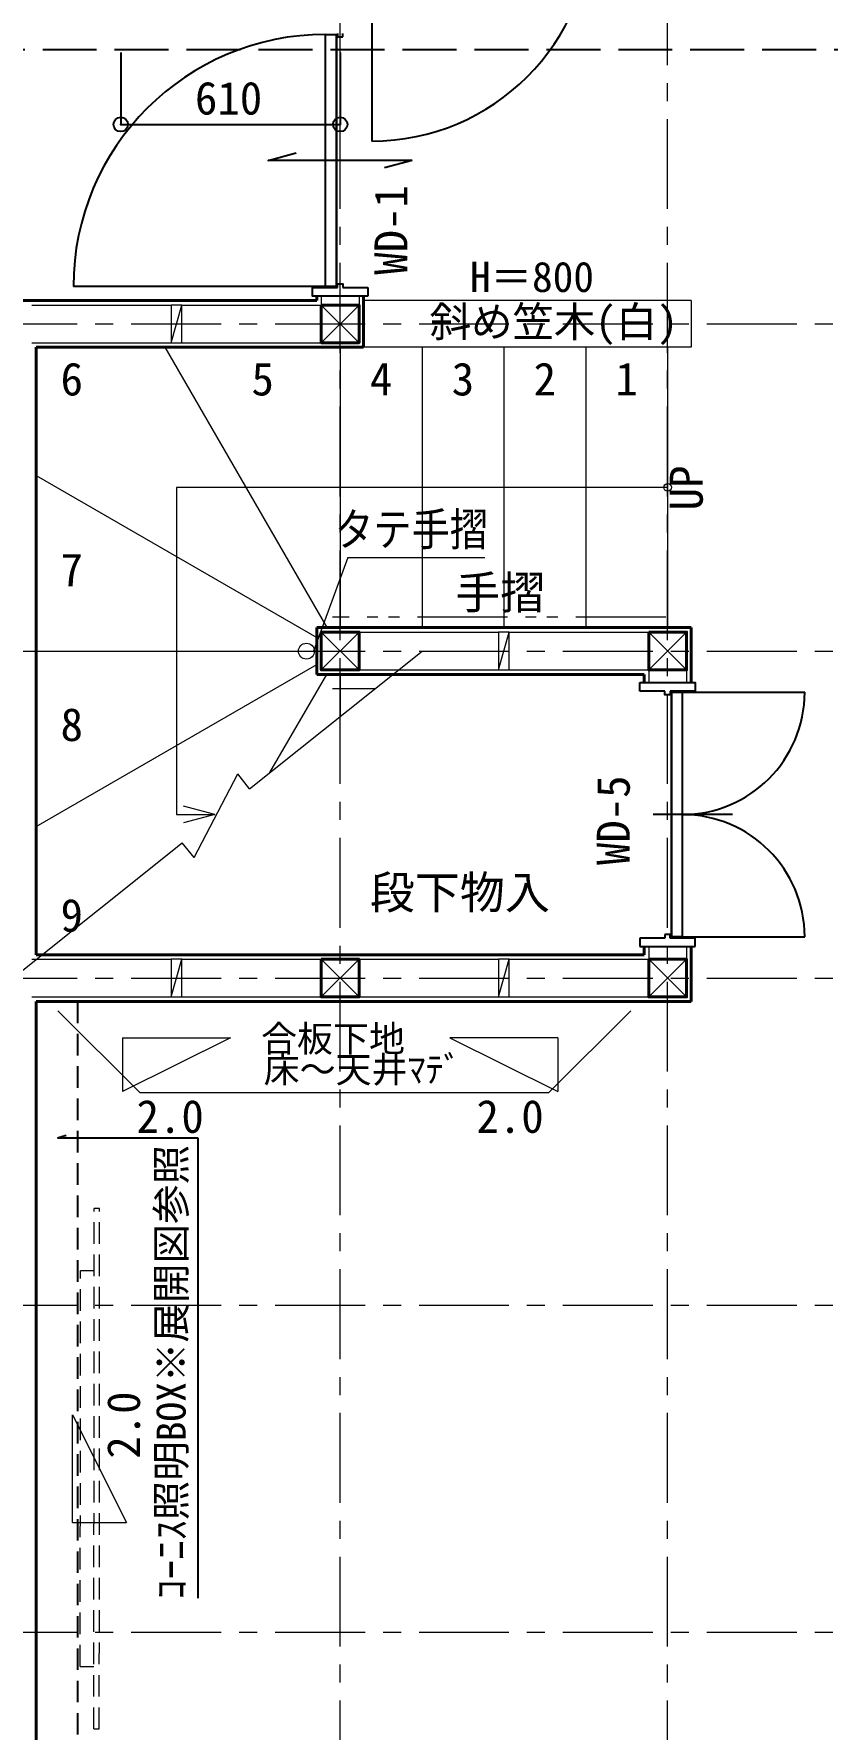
# Model space of a CAD drawing. Units: millimetres at full size, sheet at 1:50. Extents: x -21826 to 54909, y -26252 to 22610.
# Drawn here: x -1913 to 292, y -2181 to 2536 of the extents above; entities that cross this region are included whole.
import ezdxf
from ezdxf.enums import TextEntityAlignment as Align

# ---------------------------------------------------------------- set-up
doc = ezdxf.new("R2010")
doc.units = ezdxf.units.MM
doc.header["$LTSCALE"] = 50
doc.header["$PDMODE"] = 32
doc.header["$PDSIZE"] = 40
for name, pattern in [('CHAIN1', [8, 5, -1, 1, -1]), ('DASHED1', [1.8, 1.2, -0.6]), ('DASHED3', [4, 3, -1]), ('DOUBLE_CHAIN1', [8.8, 5, -1, 0.6, -0.6, 0.6, -1])]:
    doc.linetypes.add(name, pattern=pattern)
for name, color, linetype, lineweight in [('3-1_通り芯・通り番号', 7, 'Continuous', 25), ('3-2_柱(黄)', 4, 'Continuous', 9), ('3-3_仕上線(黄)', 3, 'Continuous', 40), ('3-4_下地・間柱(水色)', 4, 'Continuous', 9), ('3-5_サッシ・室内建具', 7, 'Continuous', 25), ('3-6_住宅設備・造作', 4, 'Continuous', 9), ('3-9_建築設備', 5, 'Continuous', 25), ('3-A_文字', 7, 'Continuous', 25), ('3-B_特記事項', 6, 'Continuous', 25), ('C-0', 6, 'Continuous', 25)]:
    doc.layers.add(name, color=color, linetype=linetype, lineweight=lineweight)
doc.styles.add('ＭＳ ゴシック', font='')
doc.styles.get('ＭＳ ゴシック').set_extended_font_data('MS Gothic')

msp = doc.modelspace()

# ---------------------------------------------------------------- linework, layer by layer
at = {"layer": '3-1_通り芯・通り番号', "color": 1, "linetype": 'CHAIN1', "lineweight": 18}
for p, q in [((-1061.26, -5551.2), (-1061.26, 6242.32)), ((-151.26, -5551.2), (-151.26, 6242.32)), ((-7242.18, 1728.8), (7990.04, 1728.8)), ((-7242.18, 818.8), (7990.04, 818.8)), ((-7242.18, -1001.2), (7990.04, -1001.2)), ((-7242.18, -1911.2), (7990.04, -1911.2))]:
    msp.add_line(p, q, dxfattribs=at)
msp.add_lwpolyline([(-7242.18, -91.2), (1457.3, -91.2), (7990.04, -91.2)], dxfattribs=at)
at = {"layer": '3-2_柱(黄)'}
for p, q in [((-1113.76, 1781.3), (-1008.76, 1676.3)), ((-1008.76, 1781.3), (-1113.76, 1676.3)), ((-1113.76, 871.3), (-1008.76, 766.3)), ((-1008.76, 871.3), (-1113.76, 766.3)), ((-203.76, 871.3), (-98.76, 766.3)), ((-98.76, 871.3), (-203.76, 766.3)), ((-1113.76, -38.7), (-1008.76, -143.7)), ((-1008.76, -38.7), (-1113.76, -143.7)), ((-203.76, -38.7), (-98.76, -143.7)), ((-98.76, -38.7), (-203.76, -143.7))]:
    msp.add_line(p, q, dxfattribs=at)
at = {"layer": '3-2_柱(黄)', "color": 3, "lineweight": 40}
for points in [[(-1113.76, 1781.3), (-1113.76, 1676.3), (-1008.76, 1676.3), (-1008.76, 1781.3)], [(-1113.76, 871.3), (-1113.76, 766.3), (-1008.76, 766.3), (-1008.76, 871.3)], [(-203.76, 871.3), (-203.76, 766.3), (-98.76, 766.3), (-98.76, 871.3)], [(-1113.76, -38.7), (-1113.76, -143.7), (-1008.76, -143.7), (-1008.76, -38.7)], [(-203.76, -38.7), (-203.76, -143.7), (-98.76, -143.7), (-98.76, -38.7)]]:
    msp.add_lwpolyline(points, close=True, dxfattribs=at)
at = {"layer": '3-3_仕上線(黄)'}
for p, q in [((-1971.26, 1793.8), (-1126.26, 1793.8)), ((-1126.26, 1806.3), (-1126.26, 1793.8)), ((-996.26, 1806.3), (-996.26, 1663.8)), ((-1906.26, 1663.8), (-996.26, 1663.8)), ((-1126.26, 883.8), (-833.76, 883.8)), ((-1126.26, 883.8), (-1126.26, 753.8)), ((-833.76, 883.8), (-86.26, 883.8)), ((-86.26, 883.8), (-86.26, 731.3)), ((-1126.26, 753.8), (-833.76, 753.8)), ((-833.76, 753.8), (-216.26, 753.8)), ((-216.26, 753.8), (-216.26, 731.3)), ((-1906.26, -26.2), (-1061.26, -26.2)), ((-1061.26, -26.2), (-216.26, -26.2)), ((-216.26, -3.7), (-216.26, -26.2)), ((-86.26, -3.7), (-86.26, -156.2)), ((-1906.26, -156.2), (-1061.26, -156.2)), ((-1906.26, -156.2), (-1906.26, -546.2)), ((-1061.26, -156.2), (-86.26, -156.2)), ((-1906.26, -546.2), (-1906.26, -1001.2)), ((-1906.26, -1001.2), (-1906.26, -1456.2)), ((-1906.26, -1456.2), (-1906.26, -1911.2)), ((-1906.26, -1911.2), (-1906.26, -2658.7))]:
    msp.add_line(p, q, dxfattribs=at)
at = {"layer": '3-3_仕上線(黄)', "color": 4, "lineweight": 9}
for p, q in [((-86.26, 1793.8), (-996.26, 1793.8)), ((-86.26, 1793.8), (-86.26, 1663.8)), ((-1549.12, 1663.8), (-1098.79, 883.8)), ((-1061.26, 1663.8), (-1061.26, 883.8)), ((-833.76, 1663.8), (-833.76, 883.8)), ((-606.26, 1663.8), (-606.26, 883.8)), ((-378.76, 1663.8), (-378.76, 883.8)), ((-151.26, 1663.8), (-151.26, 883.8)), ((-1906.26, 1306.66), (-1126.26, 856.33)), ((-1040.47, 1079.2), (-1135.5, 818.58)), ((-1906.26, 818.8), (-1177.33, 818.8)), ((-1133.11, 818.8), (-1126.26, 818.8)), ((-1906.26, 330.94), (-1126.26, 781.27)), ((-1256.53, 480.59), (-1098.79, 753.8)), ((-1256.53, 480.59), (-1098.79, 753.8)), ((-1061.26, 636.8), (-1061.26, 753.8)), ((-1516.26, 363.8), (-1409.51, 363.8))]:
    msp.add_line(p, q, dxfattribs=at)
at = {"layer": '3-3_仕上線(黄)', "color": 2, "lineweight": 9}
msp.add_line((-1061.26, 753.8), (-1061.26, 636.8), dxfattribs=at)
msp.add_line((-1061.26, 753.8), (-1061.26, 636.8), dxfattribs=at)
at = {"layer": '3-3_仕上線(黄)'}
msp.add_lwpolyline([(-1906.26, -26.2), (-1906.26, 818.8), (-1906.26, 1663.8)], dxfattribs=at)
at = {"layer": '3-3_仕上線(黄)', "color": 4, "lineweight": 9}
msp.add_circle((-151.26, 1273.8), 10.62, dxfattribs=at)
at = {"layer": '3-4_下地・間柱(水色)'}
for p, q in [((-1113.76, 1830.4), (-1113.76, 1830.3)), ((-1113.76, 1806.3), (-1113.76, 1781.3)), ((-1008.76, 1830.4), (-1008.76, 1830.3)), ((-1008.76, 1806.3), (-1008.76, 1781.3)), ((-86.26, 1793.8), (-996.26, 1793.8)), ((-1918.76, 1781.3), (-1531.26, 1781.3)), ((-1531.26, 1676.3), (-1501.26, 1781.3)), ((-1501.26, 1781.3), (-1113.76, 1781.3)), ((-1918.76, 1676.3), (-1531.26, 1676.3)), ((-1501.26, 1676.3), (-1113.76, 1676.3)), ((-86.26, 1663.8), (-996.26, 1663.8)), ((-1008.76, 871.3), (-833.76, 871.3)), ((-833.76, 871.3), (-621.26, 871.3)), ((-621.26, 766.3), (-591.26, 871.3)), ((-591.26, 871.3), (-203.76, 871.3)), ((-1008.76, 766.3), (-833.76, 766.3)), ((-833.76, 766.3), (-621.26, 766.3)), ((-591.26, 766.3), (-203.76, 766.3)), ((-203.76, 766.3), (-203.76, 731.3)), ((-98.76, 766.3), (-98.76, 731.3)), ((-203.76, 707.3), (-203.76, 707.2)), ((-98.76, 707.3), (-98.76, 707.2)), ((-1918.76, -38.7), (-1531.26, -38.7)), ((-1531.26, -143.7), (-1501.26, -38.7)), ((-1501.26, -38.7), (-1113.76, -38.7)), ((-1008.76, -38.7), (-621.26, -38.7)), ((-621.26, -143.7), (-591.26, -38.7)), ((-591.26, -38.7), (-203.76, -38.7)), ((-203.76, -3.7), (-203.76, -38.7)), ((-98.76, -3.7), (-98.76, -38.7)), ((-1918.76, -143.7), (-1531.26, -143.7)), ((-1501.26, -143.7), (-1113.76, -143.7)), ((-1008.76, -143.7), (-621.26, -143.7)), ((-591.26, -143.7), (-203.76, -143.7))]:
    msp.add_line(p, q, dxfattribs=at)
for points in [[(-1531.26, 1781.3), (-1531.26, 1676.3), (-1501.26, 1676.3), (-1501.26, 1781.3)], [(-621.26, 871.3), (-621.26, 766.3), (-591.26, 766.3), (-591.26, 871.3)], [(-1531.26, -38.7), (-1531.26, -143.7), (-1501.26, -143.7), (-1501.26, -38.7)], [(-621.26, -38.7), (-621.26, -143.7), (-591.26, -143.7), (-591.26, -38.7)]]:
    msp.add_lwpolyline(points, close=True, dxfattribs=at)
at = {"layer": '3-5_サッシ・室内建具'}
for p, q in [((-973.26, 2848.3), (-973.26, 2237.63)), ((-1071.76, 1833.3), (-1071.76, 2534.3)), ((-1053.76, 2527.3), (-1053.76, 2537.3)), ((-861.26, 2183.8), (-938.53, 2163.1)), ((-1068.76, 1830.3), (-1068.76, 1840.3)), ((-1101.76, 1833.3), (-1802.76, 1833.3)), ((-1138.26, 1830.3), (-1068.76, 1830.3)), ((-1053.76, 1830.3), (-984.26, 1830.3)), ((-984.26, 1830.3), (-984.26, 1806.3)), ((-228.26, 707.3), (-228.26, 731.3)), ((-158.76, 707.3), (-228.26, 707.3)), ((-74.26, 707.3), (-143.76, 707.3)), ((-143.76, 707.3), (-143.76, 697.3)), ((-140.76, 704.3), (-140.76, 23.3)), ((-110.76, 704.3), (229.74, 704.3)), ((28.74, 363.8), (-191.26, 363.8)), ((-228.26, 20.3), (-228.26, -3.7)), ((-158.76, 20.3), (-228.26, 20.3)), ((-158.76, 30.3), (-158.76, 20.3)), ((-74.26, 20.3), (-143.76, 20.3)), ((-110.76, 23.3), (229.74, 23.3)), ((-74.26, -3.7), (-74.26, 20.3)), ((-228.26, -3.7), (-74.26, -3.7))]:
    msp.add_line(p, q, dxfattribs=at)
for points in [[(-1071.76, 1833.3), (-1101.76, 1833.3), (-1101.76, 2534.3), (-1071.76, 2534.3)], [(-140.76, 704.3), (-110.76, 704.3), (-110.76, 23.3), (-140.76, 23.3)]]:
    msp.add_lwpolyline(points, close=True, dxfattribs=at)
for points in [[(-1068.76, 2537.3), (-1068.76, 2527.3), (-1053.76, 2527.3)], [(-861.26, 2183.8), (-1261.26, 2183.8), (-1183.98, 2204.51)], [(-1068.76, 1840.3), (-1053.76, 1840.3), (-1053.76, 1830.3)], [(-984.26, 1806.3), (-1138.26, 1806.3), (-1138.26, 1830.3)], [(-228.26, 731.3), (-74.26, 731.3), (-74.26, 707.3)], [(-143.76, 697.3), (-158.76, 697.3), (-158.76, 707.3)], [(-143.76, 20.3), (-143.76, 30.3), (-158.76, 30.3)]]:
    msp.add_lwpolyline(points, dxfattribs=at)
for centre, radius, start, end in [((-973.26, 2848.3), 610.67, 270, 0), ((-1101.76, 1833.3), 701, 90, 180), ((-110.76, 704.3), 340.5, 270, 0), ((-110.76, 23.3), 340.5, 0, 90)]:
    msp.add_arc(centre, radius, start, end, dxfattribs=at)
at = {"layer": '3-6_住宅設備・造作'}
for p, q in [((-1040.47, 1079.2), (-658.94, 1079.2)), ((-1313.07, 435.35), (-833.76, 818.8)), ((-1467.45, 244.14), (-1346.1, 476.64)), ((-1313.07, 435.35), (-1346.1, 476.64)), ((-1409.51, 363.8), (-1496.44, 340.51)), ((-1971.26, -91.2), (-1500.48, 285.42)), ((-1467.45, 244.14), (-1500.48, 285.42)), ((-1846.06, -182.2), (-1618.56, -409.7)), ((-481.06, -409.7), (-253.56, -182.2)), ((-1618.56, -409.7), (-481.06, -409.7))]:
    msp.add_line(p, q, dxfattribs=at)
at = {"layer": '3-6_住宅設備・造作', "linetype": 'DOUBLE_CHAIN1'}
for p, q in [((-156.66, 912.81), (-1083.12, 912.81)), ((-1083.12, 714.39), (-964.27, 714.39))]:
    msp.add_line(p, q, dxfattribs=at)
at = {"layer": '3-6_住宅設備・造作', "linetype": 'DASHED1'}
for p, q in [((-1745.88, -2180.2), (-1745.08, -732.2)), ((-1730.08, -732.21), (-1745.08, -732.2)), ((-1730.88, -2180.21), (-1730.08, -732.21)), ((-1783.78, -2006.68), (-1783.18, -905.68)), ((-1745.18, -905.7), (-1783.18, -905.68)), ((-1783.78, -2006.68), (-1745.78, -2006.7)), ((-1745.88, -2180.2), (-1730.88, -2180.21))]:
    msp.add_line(p, q, dxfattribs=at)
at = {"layer": '3-6_住宅設備・造作'}
for points in [[(-151.26, 1273.8), (-1516.26, 1273.8), (-1516.26, 363.8)], [(-1423.01, 363.8), (-1409.51, 363.8), (-1496.44, 387.1)]]:
    msp.add_lwpolyline(points, dxfattribs=at)
msp.add_circle((-1155.22, 818.44), 22.11, dxfattribs=at)
at = {"layer": '3-9_建築設備', "linetype": 'DASHED3'}
msp.add_line((-2488.23, 2492.27), (3107.62, 2492.27), dxfattribs=at)
at = {"layer": '3-A_文字'}
for p, q in [((-1671.26, 2483.8), (-1671.26, 2283.8)), ((-1061.26, 2483.8), (-1061.26, 2283.8)), ((-1671.26, 2283.8), (-1061.26, 2283.8)), ((-1847.25, -535.86), (-1823.3, -528.54)), ((-1847.25, -535.86), (-1457.19, -535.86)), ((-1457.19, -535.86), (-1457.19, -1816.47))]:
    msp.add_line(p, q, dxfattribs=at)
for p in [(-1671.26, 2283.8), (-1061.26, 2283.8)]:
    msp.add_point(p, dxfattribs=at)
at = {"layer": '3-B_特記事項', "linetype": 'DASHED1'}
msp.add_line((-1791.26, -156.2), (-1791.26, -2658.7), dxfattribs=at)
at = {"layer": 'C-0', "color": 4, "lineweight": 9}
for p, q in [((-1666.26, -257.06), (-1366.26, -257.06)), ((-1666.26, -257.06), (-1666.26, -407.06)), ((-1366.26, -257.06), (-1666.26, -407.06)), ((-456.26, -257.06), (-756.26, -257.06)), ((-756.26, -257.06), (-456.26, -407.06)), ((-456.26, -257.06), (-456.26, -407.06)), ((-1805.4, -1606.2), (-1805.4, -1306.2)), ((-1805.4, -1306.2), (-1655.4, -1606.2)), ((-1805.4, -1606.2), (-1655.4, -1606.2))]:
    msp.add_line(p, q, dxfattribs=at)

# ---------------------------------------------------------------- texts
at = {"layer": '3-1_通り芯・通り番号', "style": 'ＭＳ ゴシック'}
msp.add_text('ｺｰﾆｽ照明BOX※展開図参照', height=80.65, rotation=90, dxfattribs=at).set_placement((-1466.63, -1819.98), align=Align.BOTTOM_LEFT)
at = {"layer": '3-6_住宅設備・造作', "color": 7, "style": 'ＭＳ ゴシック'}
msp.add_text('UP', height=91.64, rotation=90, dxfattribs=at).set_placement((-26.26, 1210.05), align=Align.BOTTOM_LEFT)
at = {"layer": '3-A_文字', "style": 'ＭＳ ゴシック'}
for s, height, p in [('610', 91.64, (-1465.01, 2283.8)), ('H＝800', 84.31, (-700.36, 1792.41)), ('斜め笠木(白)', 84.31, (-812.38, 1667.44)), ('6', 91.64, (-1838.51, 1502.3)), ('5', 91.64, (-1307.86, 1502.3)), ('4', 91.64, (-978.76, 1502.3)), ('3', 91.64, (-751.26, 1502.3)), ('2', 91.64, (-523.76, 1502.3)), ('1', 91.64, (-296.26, 1502.3)), ('7', 91.64, (-1838.51, 971.65)), ('手摺', 91.64, (-741.36, 908.37)), ('8', 91.64, (-1838.51, 540.95)), ('段下物入', 91.64, (-978.76, 73.8)), ('9', 91.64, (-1838.51, 10.3)), ('合板下地', 73.31, (-1281.25, -318.58)), ('床～天井ﾏﾃﾞ', 73.31, (-1274.02, -403.87))]:
    msp.add_text(s, height=height, dxfattribs=at).set_placement(p, align=Align.BOTTOM_LEFT)
for s, p in [('WD-1', (-846.83, 1865.45)), ('WD-5', (-229.02, 223.09))]:
    msp.add_text(s, height=91.64, rotation=90, dxfattribs=at).set_placement(p, align=Align.BOTTOM_LEFT)
at = {"layer": '3-A_文字', "style": 'ＭＳ ゴシック', "width": 0.85}
msp.add_text('タテ手摺', height=91.64, dxfattribs=at).set_placement((-1075.22, 1084.11), align=Align.BOTTOM_LEFT)
at = {"layer": 'C-0', "color": 5, "style": 'ＭＳ ゴシック'}
for p in [(-1627.34, -549.27), (-682.67, -549.27)]:
    msp.add_text('2.0', height=91.64, dxfattribs=at).set_placement(p, align=Align.BOTTOM_LEFT)
msp.add_text('2.0', height=91.64, rotation=90, dxfattribs=at).set_placement((-1590.25, -1428.42), align=Align.BOTTOM_LEFT)

doc.saveas('drawing.dxf')
